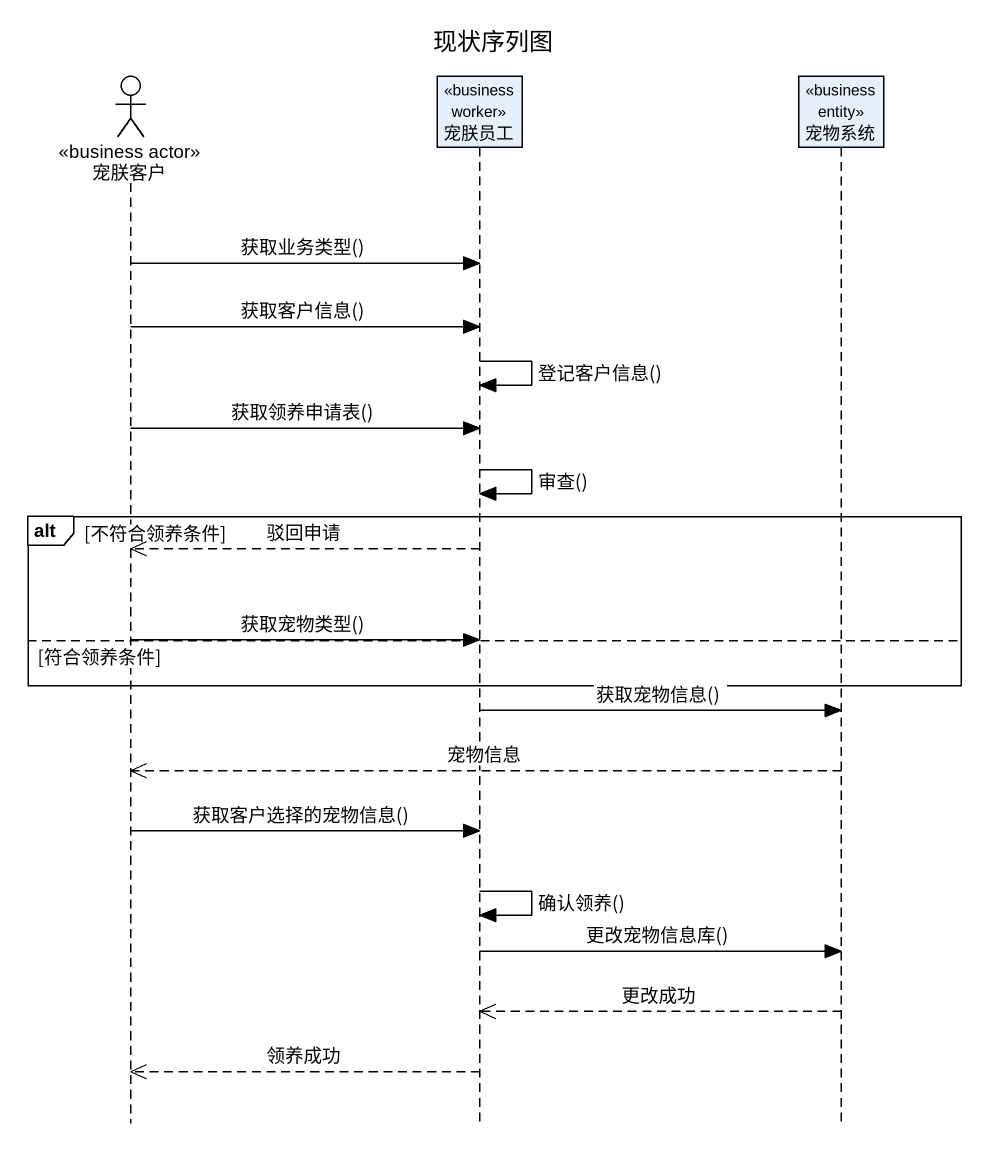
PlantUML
@startuml
title 现状序列图
hide footbox
actor 宠朕客户 <<business actor>>
participant 宠朕员工 <<business worker>>
participant 宠物系统 <<business entity>>

宠朕客户 -> 宠朕员工 : 获取业务类型()
宠朕客户 -> 宠朕员工 : 获取客户信息()
宠朕员工 -> 宠朕员工 : 登记客户信息()
宠朕客户 -> 宠朕员工 : 获取领养申请表()
宠朕员工 -> 宠朕员工 : 审查()
alt 不符合领养条件
  宠朕员工 -->> 宠朕客户 : 驳回申请
  宠朕客户 -> 宠朕员工 : 获取宠物类型()
else 符合领养条件
end
宠朕员工 -> 宠物系统 : 获取宠物信息()
宠物系统 -->> 宠朕客户 : 宠物信息
宠朕客户 -> 宠朕员工 : 获取客户选择的宠物信息()
宠朕员工 -> 宠朕员工 : 确认领养()
宠朕员工 -> 宠物系统 : 更改宠物信息库()
宠物系统 -->> 宠朕员工 : 更改成功
宠朕员工 -->> 宠朕客户 : 领养成功
@enduml
